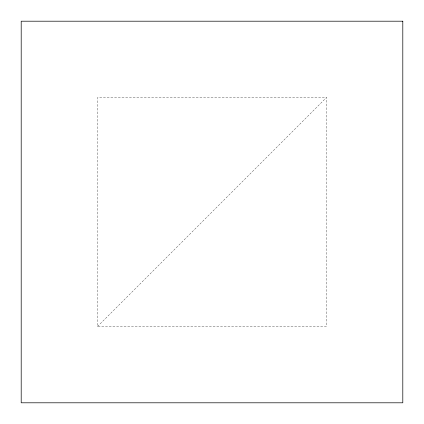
<?xml version="1.0" encoding="UTF-8"?>
<svg xmlns="http://www.w3.org/2000/svg" width="424" height="424" viewBox="0 0 424 424"><rect width="100%" height="100%" fill="white"/><g stroke="black" fill="none" stroke-linecap="round" stroke-linejoin="round"><path stroke-width="0.32" stroke-dasharray="2.12 1.59" d="M97.52 326.48L326.48 97.52L326.48 326.48L97.52 326.48L97.52 97.52L326.48 97.52"/><path stroke-width="0.64" d="M402.8 21.2L21.2 21.2L21.2 402.8L402.8 402.8L402.8 21.2"/></g></svg>
